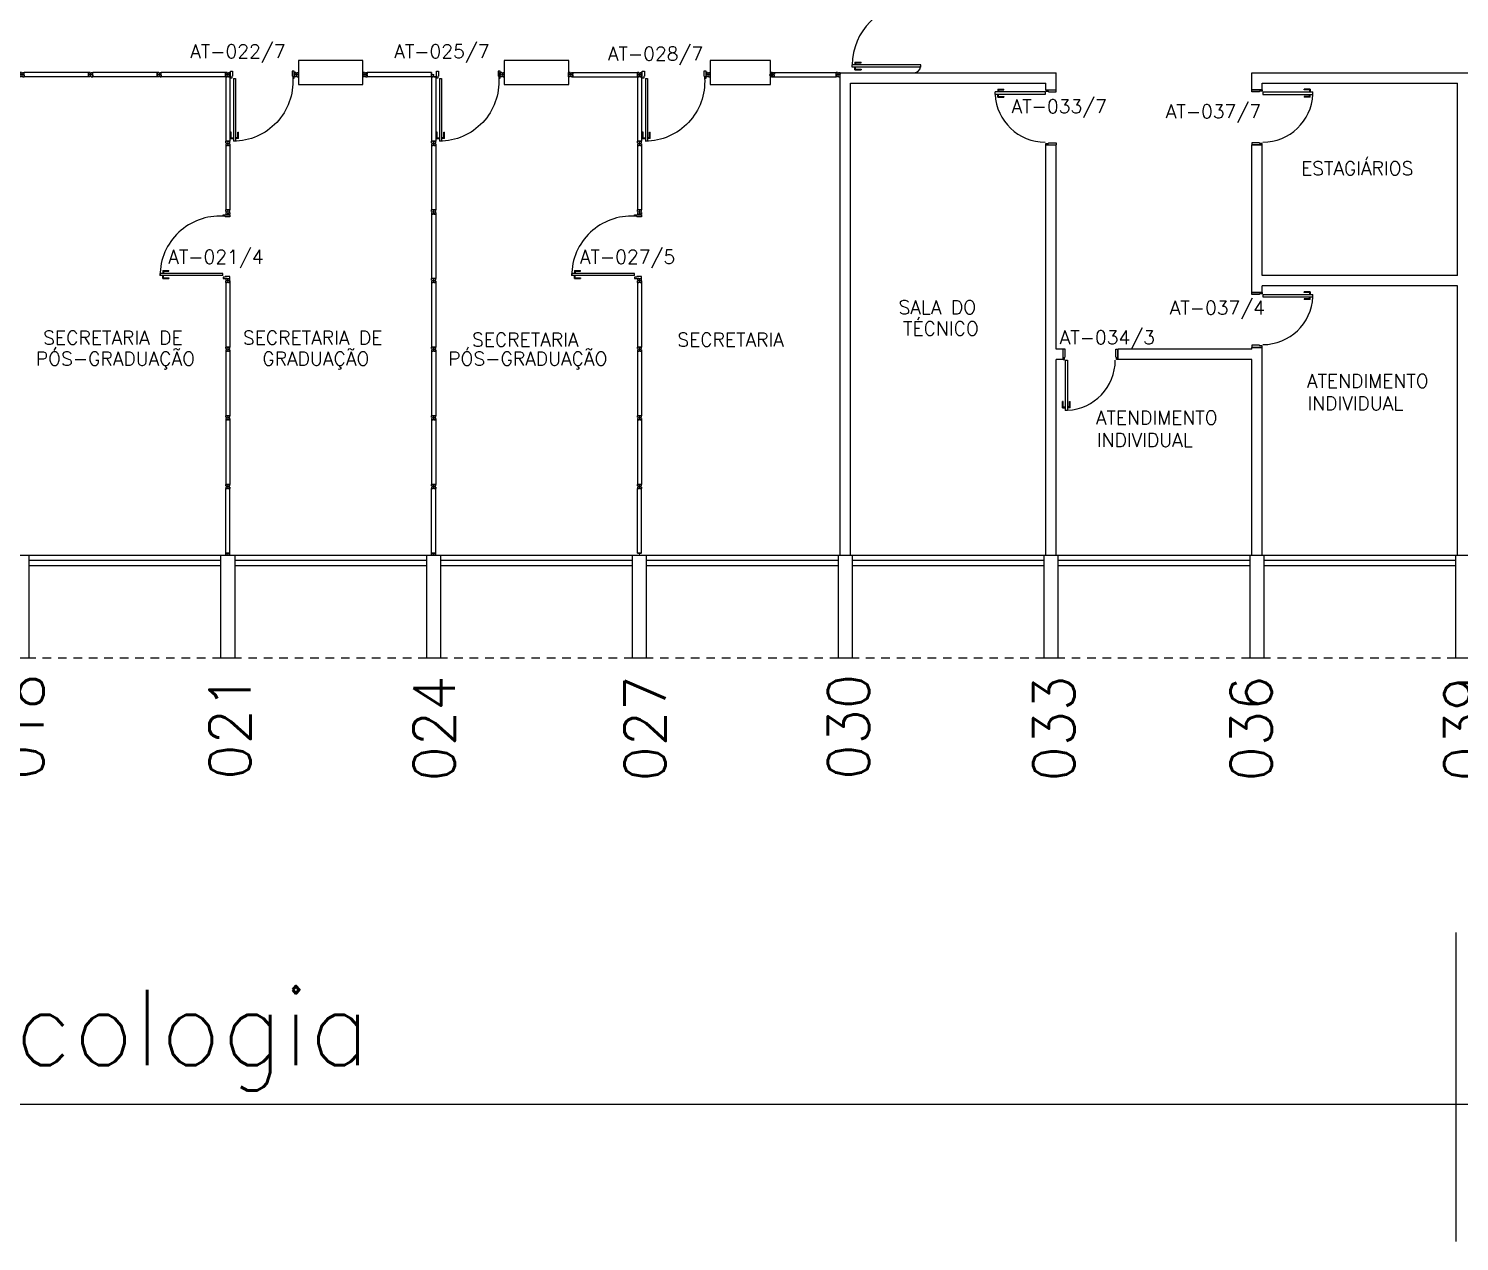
# Model space of a CAD drawing. Header units: millimetres. Extents: x 2860 to 3104, y 1039 to 1134.
# Drawn here: x 2891.3 to 2912.16, y 1042.17 to 1059.85 of the extents above; entities that cross this region are included whole.
import ezdxf

# ---------------------------------------------------------------- set-up
doc = ezdxf.new("R2010")
doc.units = ezdxf.units.MM
doc.linetypes.add('HIDDEN2', pattern=[0.1875, 0.125, -0.0625])
for name, color, linetype in [('ALV', 2, 'Continuous'), ('DIV', 2, 'Continuous'), ('ESQ', 2, 'Continuous'), ('ESTR', 3, 'Continuous'), ('NOPILAR1', 2, 'Continuous'), ('PROJ', 1, 'HIDDEN2'), ('TEXTO', 2, 'Continuous'), ('TEXTO-CENTRO-CUSTO', 2, 'Continuous'), ('TEXTO-ENDEREÇO', 2, 'Continuous')]:
    doc.layers.add(name, color=color, linetype=linetype)
doc.styles.add('1', font='romans.shx')
doc.styles.add('NOPILAR', font='simplex.shx', dxfattribs={"height": 0.6})
doc.styles.add('UNB-100', font='simplex.shx', dxfattribs={"height": 0.2})
doc.styles.add('UNB-100-1', font='simplex.shx', dxfattribs={"height": 0.2})
doc.dimstyles.new('1-600', dxfattribs={"dimtxt": 1.1, "dimasz": 2.5, "dimexe": 2, "dimexo": 4, "dimgap": 0.2, "dimtad": 1, "dimdec": 0, "dimzin": 4, "dimdsep": 46, "dimlunit": 6, "dimtxsty": '1', "dimblk1": 'NONE', "dimblk2": 'NONE', "dimsah": 1, "dimcen": 0, "dimclrd": 2, "dimclre": 2, "dimclrt": 2, "dimadec": 0, "dimazin": 0, "dimtfac": 1, "dimtdec": 0, "dimtmove": 2, "dimatfit": 3, "dimldrblk": 'NONE', "dimfxl": 1, "dimtolj": 1, "dimtzin": 0, "dimarcsym": 0})

# ---------------------------------------------------------------- blocks, each defined once
blk = doc.blocks.new('PE80-TTS')
for p, q in [((0.075, 0), (-0.075, 0)), ((-0.075, -0.03), (-0.075, 0)), ((0.075, 0), (0.075, -0.02)), ((0.777, 0.01), (0.687, 0.01)), ((0.687, 0), (0.687, 0.01)), ((0.777, 0.01), (0.777, -0.03)), ((0.04, -0.03), (-0.075, -0.03)), ((0.075, -0.02), (0.04, -0.02)), ((0.04, -0.03), (0.04, -0.02)), ((0.085, -0.03), (0.817, -0.03)), ((0.085, -0.03), (0.085, -0.065)), ((0.085, -0.065), (0.817, -0.065)), ((0.767, 0), (0.687, 0)), ((0.767, -0.095), (0.687, -0.095)), ((0.687, -0.095), (0.687, -0.105)), ((0.777, -0.105), (0.687, -0.105)), ((0.767, 0), (0.767, -0.03)), ((0.767, -0.095), (0.767, -0.065)), ((0.777, -0.105), (0.777, -0.065)), ((0.817, -0.065), (0.817, -0.03)), ((0.04, -0.771), (-0.075, -0.771)), ((-0.075, -0.771), (-0.075, -0.801)), ((0.075, -0.801), (-0.075, -0.801)), ((0.075, -0.802), (-0.075, -0.802)), ((0.04, -0.771), (0.04, -0.781)), ((0.075, -0.781), (0.04, -0.781)), ((0.075, -0.801), (0.075, -0.781))]:
    blk.add_line(p, q)
at = {"color": 1}
blk.add_arc((0.085, -0.03), 0.731, 270, 357.3429, dxfattribs=at)
blk = doc.blocks.new('DIVMT-TTS')
for p, q in [((-0.03, 0.03), (-0.03, 0.006)), ((-0.008, 0.03), (-0.03, 0.03)), ((-0.0185, 0.006), (-0.03, 0.006)), ((-0.0185, -0.006), (-0.0185, 0.006)), ((-0.008, 0.03), (-0.008, 0.02)), ((-0.008, 0.02), (0.008, 0.02)), ((-0.0051, 0), (0.0051, 0)), ((0.0051, 0), (-0.0051, 0)), ((-0.0051, 0), (0.0051, 0)), ((0, -0.0051), (0, 0.0051)), ((0, 0.0051), (0, -0.0051)), ((0.008, 0.03), (0.008, 0.02)), ((0.008, 0.03), (0.03, 0.03)), ((0.0205, 0.006), (0.03, 0.006)), ((0.0205, -0.006), (0.0205, 0.006)), ((0.0205, 0.006), (0.0205, -0.006)), ((0.0205, 0.006), (0.03, 0.006)), ((0.97, 0.03), (0.03, 0.03)), ((0.03, 0.006), (0.03, 0.03)), ((0.03, -0.03), (0.03, 0.03)), ((0.03, -0.005), (0.03, 0.005)), ((0.97, -0.03), (0.97, 0.03)), ((0.97, 0.03), (0.97, 0.009)), ((0.97, 0.009), (0.97, 0.027)), ((0.9795, 0.006), (0.97, 0.006)), ((0.97, -0.005), (0.97, 0.005)), ((0.9795, 0.006), (0.9795, -0.006)), ((1.0051, 0), (0.9949, 0)), ((1, 0.0051), (1, -0.0051)), ((-0.0185, -0.006), (-0.03, -0.006)), ((-0.03, -0.03), (-0.03, -0.006)), ((-0.008, -0.03), (-0.03, -0.03)), ((-0.008, -0.03), (-0.008, -0.02)), ((-0.008, -0.02), (0.008, -0.02)), ((0.008, -0.03), (0.008, -0.02)), ((0.008, -0.03), (0.03, -0.03)), ((0.0205, -0.006), (0.03, -0.006)), ((0.0205, -0.006), (0.03, -0.006)), ((0.03, -0.006), (0.03, -0.03)), ((0.97, -0.03), (0.03, -0.03)), ((0.9795, -0.006), (0.97, -0.006)), ((0.97, -0.009), (0.97, -0.027))]:
    blk.add_line(p, q)
blk = doc.blocks.new('MTINI-TTS')
for p, q in [((-0.03, 0.008), (-0.03, 0.03)), ((0.03, 0.03), (-0.03, 0.03)), ((-0.03, 0.008), (-0.02, 0.008)), ((-0.009, 0.03), (-0.027, 0.03)), ((-0.02, 0.008), (-0.02, 0)), ((-0.001, 0), (-0.02, 0)), ((-0.006, 0.02), (-0.006, 0.03)), ((-0.006, 0.023), (-0.006, 0.027)), ((-0.006, 0.02), (0.006, 0.02)), ((0.005, 0.03), (-0.005, 0.03)), ((0.005, 0), (-0.005, 0)), ((0.004, 0.02), (-0.004, 0.02)), ((0.02, 0), (-0.001, 0)), ((0, -0.005), (0, 0.005)), ((0.006, 0.02), (0.006, 0.03)), ((0.006, 0.023), (0.006, 0.027)), ((0.009, 0.03), (0.027, 0.03)), ((0.03, 0.008), (0.02, 0.008)), ((0.02, 0), (0.02, 0.008)), ((0.03, 0.008), (0.03, 0.03))]:
    blk.add_line(p, q)
blk = doc.blocks.new('PD80-TTS')
for p, q in [((-0.777, 0.01), (-0.777, -0.03)), ((-0.777, 0.01), (-0.687, 0.01)), ((-0.687, 0), (-0.687, 0.01)), ((-0.075, 0), (0.075, 0)), ((-0.075, 0), (-0.075, -0.02)), ((0.075, -0.03), (0.075, 0)), ((-0.817, -0.065), (-0.817, -0.03)), ((-0.085, -0.03), (-0.817, -0.03)), ((-0.085, -0.065), (-0.817, -0.065)), ((-0.777, -0.105), (-0.777, -0.065)), ((-0.777, -0.105), (-0.687, -0.105)), ((-0.767, 0), (-0.767, -0.03)), ((-0.767, 0), (-0.687, 0)), ((-0.767, -0.095), (-0.767, -0.065)), ((-0.767, -0.095), (-0.687, -0.095)), ((-0.687, -0.095), (-0.687, -0.105)), ((-0.085, -0.03), (-0.085, -0.065)), ((-0.075, -0.02), (-0.04, -0.02)), ((-0.04, -0.03), (-0.04, -0.02)), ((-0.04, -0.03), (0.075, -0.03)), ((-0.075, -0.781), (-0.04, -0.781)), ((-0.075, -0.801), (-0.075, -0.781)), ((-0.075, -0.801), (0.075, -0.801)), ((-0.075, -0.802), (0.075, -0.802)), ((-0.04, -0.771), (0.075, -0.771)), ((-0.04, -0.771), (-0.04, -0.781)), ((0.075, -0.771), (0.075, -0.801))]:
    blk.add_line(p, q)
at = {"color": 1}
blk.add_arc((-0.085, -0.03), 0.731, 182.6571, 270, dxfattribs=at)
blk = doc.blocks.new('PDV2E-TTS')
at = {"layer": 'DIV'}
for p, q in [((-0.967, 0.035), (-0.967, 0.05)), ((-0.967, 0.05), (-0.937, 0.05)), ((-0.967, -0.035), (-0.967, 0.035)), ((-0.937, 0.05), (-0.937, -0.02)), ((-0.068, 0.05), (-0.068, -0.02)), ((-0.038, 0.05), (-0.068, 0.05)), ((-0.038, 0.035), (-0.038, 0.05)), ((-0.038, -0.035), (-0.038, 0.035)), ((-0.967, -0.05), (-0.967, -0.035)), ((-0.947, -0.05), (-0.967, -0.05)), ((-0.947, -0.02), (-0.947, -0.05)), ((-0.947, -0.02), (-0.937, -0.02)), ((-0.083, -0.054), (-0.113, -0.054)), ((-0.113, -0.054), (-0.113, -0.969)), ((-0.083, -0.054), (-0.083, -0.969)), ((-0.059, -0.02), (-0.068, -0.02)), ((-0.059, -0.02), (-0.059, -0.05)), ((-0.059, -0.05), (-0.037, -0.05)), ((-0.038, -0.05), (-0.038, -0.035)), ((-0.113, -0.969), (-0.083, -0.969))]:
    blk.add_line(p, q, dxfattribs=at)
at = {"layer": 'DIV', "color": 1}
for p, q in [((-0.145, -0.839), (-0.155, -0.839)), ((-0.155, -0.929), (-0.155, -0.839)), ((-0.155, -0.929), (-0.115, -0.929)), ((-0.145, -0.919), (-0.145, -0.839)), ((-0.145, -0.919), (-0.115, -0.919)), ((-0.05, -0.919), (-0.08, -0.919)), ((-0.04, -0.929), (-0.08, -0.929)), ((-0.05, -0.839), (-0.04, -0.839)), ((-0.05, -0.919), (-0.05, -0.839)), ((-0.04, -0.929), (-0.04, -0.839))]:
    blk.add_line(p, q, dxfattribs=at)
blk.add_arc((-0.081, -0.101), 0.867, 176.6046, 269.9049, dxfattribs=at)
blk = doc.blocks.new('*D71')
at = {"layer": 'DEFPOINTS', "color": 0, "transparency": 16777216}
for p in [(2912.108, 1050.674), (3053.108, 1050.674), (3053.108, 1044.174)]:
    blk.add_point(p, dxfattribs=at)
at = {"layer": 'TEXTO-CENTRO-CUSTO', "color": 2, "lineweight": -2, "transparency": 16777216}
for p, q in [((2912.108, 1046.674), (2912.108, 1042.174)), ((3053.108, 1046.674), (3053.108, 1042.174)), ((2912.108, 1044.174), (3053.108, 1044.174))]:
    blk.add_line(p, q, dxfattribs=at)
at = {"layer": 'TEXTO-CENTRO-CUSTO', "color": 2, "transparency": 16777216, "insert": (2982.608, 1045.107), "char_height": 1.1, "attachment_point": 5, "style": '1'}
blk.add_mtext('\\A1;Biologia', dxfattribs=at)
blk = doc.blocks.new('_NONE')
at = {"color": 0, "linetype": 'ByBlock'}
blk.add_circle((0, 0), 0.25, dxfattribs=at)
blk = doc.blocks.new('*D72')
at = {"layer": 'DEFPOINTS', "color": 0, "transparency": 16777216}
for p in [(2873.108, 1050.674), (2912.108, 1050.674), (2912.108, 1044.174)]:
    blk.add_point(p, dxfattribs=at)
at = {"layer": 'TEXTO-CENTRO-CUSTO', "color": 2, "lineweight": -2, "transparency": 16777216}
for p, q in [((2873.108, 1046.674), (2873.108, 1042.174)), ((2912.108, 1046.674), (2912.108, 1042.174)), ((2873.108, 1044.174), (2912.108, 1044.174))]:
    blk.add_line(p, q, dxfattribs=at)
at = {"layer": 'TEXTO-CENTRO-CUSTO', "color": 2, "transparency": 16777216, "insert": (2892.608, 1045.107), "char_height": 1.1, "attachment_point": 5, "style": '1'}
blk.add_mtext('\\A1;Psicologia', dxfattribs=at)
blk = doc.blocks.new('PTDP-TTS')
at = {"color": 2}
for p, q in [((0.084, 0.9), (0.115, 0.9)), ((0.084, -0.1), (0.084, 0.9)), ((0.114, -0.1), (0.114, 0.9)), ((1.884, 0.9), (1.914, 0.9)), ((1.884, -0.1), (1.884, 0.9)), ((1.914, -0.1), (1.914, 0.9)), ((0.084, -0.1), (0.115, -0.1)), ((1.885, -0.101), (1.915, -0.101))]:
    blk.add_line(p, q, dxfattribs=at)
at = {"color": 1}
for centre, radius, start, end in [((0.114, 0.006), 0.892, 0, 90), ((1.899, 0.006), 0.892, 90, 180), ((0.098, 0), 0.098, 180, 270), ((1.896, -0.001), 0.0991, 271.7192, 0)]:
    blk.add_arc(centre, radius, start, end, dxfattribs=at)
at = {"layer": 'ESQ', "color": 1}
for p, q in [((0.044, 0.86), (0.044, 0.77)), ((0.044, 0.86), (0.084, 0.86)), ((0.054, 0.85), (0.054, 0.77)), ((0.054, 0.85), (0.084, 0.85)), ((0.154, 0.86), (0.114, 0.86)), ((0.144, 0.85), (0.114, 0.85)), ((0.144, 0.85), (0.144, 0.77)), ((0.154, 0.86), (0.154, 0.77)), ((0.054, 0.77), (0.044, 0.77)), ((0.144, 0.77), (0.154, 0.77))]:
    blk.add_line(p, q, dxfattribs=at)

msp = doc.modelspace()

# ---------------------------------------------------------------- linework, layer by layer
at = {"layer": 'ALV'}
for p, q in [((2903.133, 1052.174), (2903.133, 1059.202)), ((2903.133, 1059.202), (2906.283, 1059.202)), ((2903.283, 1052.174), (2903.283, 1059.052)), ((2903.283, 1059.052), (2906.133, 1059.052)), ((2906.133, 1058.952), (2906.133, 1059.052)), ((2906.283, 1058.952), (2906.283, 1059.202)), ((2909.133, 1059.202), (2912.283, 1059.202)), ((2909.133, 1058.952), (2909.133, 1059.202)), ((2909.283, 1059.052), (2912.133, 1059.052)), ((2909.283, 1058.952), (2909.283, 1059.052)), ((2912.133, 1056.249), (2912.133, 1059.052)), ((2906.133, 1058.952), (2906.283, 1058.952)), ((2909.133, 1058.952), (2909.283, 1058.952)), ((2906.133, 1052.174), (2906.133, 1058.15)), ((2906.133, 1058.15), (2906.283, 1058.15)), ((2906.283, 1055.174), (2906.283, 1058.15)), ((2909.133, 1056.002), (2909.133, 1058.15)), ((2909.133, 1058.15), (2909.283, 1058.15)), ((2909.283, 1056.249), (2909.283, 1058.15)), ((2912.133, 1056.249), (2909.283, 1056.249)), ((2912.133, 1056.099), (2909.283, 1056.099)), ((2909.283, 1056.002), (2909.283, 1056.099)), ((2912.133, 1052.174), (2912.133, 1056.099)), ((2909.133, 1056.002), (2909.283, 1056.002)), ((2906.382, 1055.174), (2906.283, 1055.174)), ((2906.382, 1055.024), (2906.382, 1055.174)), ((2909.133, 1055.174), (2907.184, 1055.174)), ((2907.184, 1055.024), (2907.184, 1055.174)), ((2909.133, 1055.174), (2909.133, 1055.2)), ((2909.133, 1055.2), (2909.283, 1055.2)), ((2909.283, 1052.174), (2909.283, 1055.2)), ((2906.283, 1052.174), (2906.283, 1055.024)), ((2906.382, 1055.024), (2906.283, 1055.024)), ((2909.133, 1055.024), (2907.184, 1055.024)), ((2909.133, 1052.174), (2909.133, 1055.024))]:
    msp.add_line(p, q, dxfattribs=at)
at = {"layer": 'DIV'}
for p, q in [((2894.175, 1059.204), (2894.175, 1059.183)), ((2894.175, 1059.144), (2894.175, 1059.204)), ((2894.175, 1059.204), (2894.175, 1059.183)), ((2894.175, 1059.183), (2894.175, 1059.201)), ((2894.175, 1059.183), (2894.175, 1059.201)), ((2894.184, 1059.18), (2894.175, 1059.18)), ((2894.184, 1059.18), (2894.175, 1059.18)), ((2894.175, 1059.169), (2894.175, 1059.179)), ((2894.175, 1059.169), (2894.175, 1059.179)), ((2894.184, 1059.168), (2894.175, 1059.168)), ((2894.184, 1059.168), (2894.175, 1059.168)), ((2894.175, 1059.165), (2894.175, 1059.147)), ((2894.175, 1059.165), (2894.175, 1059.147)), ((2894.178, 1059.204), (2894.178, 1059.18)), ((2894.2, 1059.204), (2894.178, 1059.204)), ((2894.189, 1059.18), (2894.178, 1059.18)), ((2894.189, 1059.168), (2894.178, 1059.168)), ((2894.178, 1059.144), (2894.178, 1059.168)), ((2894.2, 1059.144), (2894.178, 1059.144)), ((2894.184, 1059.18), (2894.184, 1059.168)), ((2894.184, 1059.18), (2894.184, 1059.168)), ((2894.189, 1059.168), (2894.189, 1059.18)), ((2894.2, 1059.204), (2894.2, 1059.194)), ((2894.2, 1059.194), (2894.216, 1059.194)), ((2894.21, 1059.174), (2894.2, 1059.174)), ((2894.21, 1059.174), (2894.2, 1059.174)), ((2894.2, 1059.144), (2894.2, 1059.154)), ((2894.2, 1059.154), (2894.216, 1059.154)), ((2894.203, 1059.174), (2894.213, 1059.174)), ((2894.213, 1059.174), (2894.203, 1059.174)), ((2894.203, 1059.174), (2894.213, 1059.174)), ((2894.205, 1059.179), (2894.205, 1059.169)), ((2894.205, 1059.179), (2894.205, 1059.169)), ((2894.208, 1059.169), (2894.208, 1059.179)), ((2894.208, 1059.179), (2894.208, 1059.169)), ((2894.216, 1059.204), (2894.216, 1059.194)), ((2894.216, 1059.204), (2894.238, 1059.204)), ((2894.216, 1059.144), (2894.216, 1059.154)), ((2894.216, 1059.144), (2894.238, 1059.144)), ((2894.228, 1059.18), (2894.238, 1059.18)), ((2894.228, 1059.168), (2894.228, 1059.18)), ((2894.228, 1059.18), (2894.228, 1059.168)), ((2894.228, 1059.18), (2894.238, 1059.18)), ((2894.228, 1059.168), (2894.238, 1059.168)), ((2894.228, 1059.168), (2894.238, 1059.168)), ((2894.238, 1059.18), (2894.238, 1059.204)), ((2894.238, 1059.144), (2894.238, 1059.204)), ((2894.238, 1059.169), (2894.238, 1059.179)), ((2894.238, 1059.168), (2894.238, 1059.144)), ((2895.175, 1059.204), (2895.175, 1059.183)), ((2895.175, 1059.144), (2895.175, 1059.204)), ((2895.175, 1059.204), (2895.175, 1059.183)), ((2895.175, 1059.183), (2895.175, 1059.201)), ((2895.175, 1059.183), (2895.175, 1059.201)), ((2895.184, 1059.18), (2895.175, 1059.18)), ((2895.184, 1059.18), (2895.175, 1059.18)), ((2895.175, 1059.169), (2895.175, 1059.179)), ((2895.175, 1059.169), (2895.175, 1059.179)), ((2895.184, 1059.168), (2895.175, 1059.168)), ((2895.184, 1059.168), (2895.175, 1059.168)), ((2895.175, 1059.165), (2895.175, 1059.147)), ((2895.175, 1059.165), (2895.175, 1059.147)), ((2895.178, 1059.204), (2895.178, 1059.18)), ((2895.2, 1059.204), (2895.178, 1059.204)), ((2895.189, 1059.18), (2895.178, 1059.18)), ((2895.189, 1059.168), (2895.178, 1059.168)), ((2895.178, 1059.144), (2895.178, 1059.168)), ((2895.2, 1059.144), (2895.178, 1059.144)), ((2895.184, 1059.18), (2895.184, 1059.168)), ((2895.184, 1059.18), (2895.184, 1059.168)), ((2895.189, 1059.168), (2895.189, 1059.18)), ((2895.2, 1059.204), (2895.2, 1059.194)), ((2895.2, 1059.194), (2895.216, 1059.194)), ((2895.21, 1059.174), (2895.2, 1059.174)), ((2895.21, 1059.174), (2895.2, 1059.174)), ((2895.2, 1059.144), (2895.2, 1059.154)), ((2895.2, 1059.154), (2895.216, 1059.154)), ((2895.203, 1059.174), (2895.213, 1059.174)), ((2895.213, 1059.174), (2895.203, 1059.174)), ((2895.203, 1059.174), (2895.213, 1059.174)), ((2895.205, 1059.179), (2895.205, 1059.169)), ((2895.205, 1059.179), (2895.205, 1059.169)), ((2895.208, 1059.169), (2895.208, 1059.179)), ((2895.208, 1059.179), (2895.208, 1059.169)), ((2895.216, 1059.204), (2895.216, 1059.194)), ((2895.216, 1059.204), (2895.238, 1059.204)), ((2895.216, 1059.144), (2895.216, 1059.154)), ((2895.216, 1059.144), (2895.238, 1059.144)), ((2895.228, 1059.18), (2895.238, 1059.18)), ((2895.228, 1059.168), (2895.228, 1059.18)), ((2895.228, 1059.18), (2895.228, 1059.168)), ((2895.228, 1059.18), (2895.238, 1059.18)), ((2895.228, 1059.168), (2895.238, 1059.168)), ((2895.228, 1059.168), (2895.238, 1059.168)), ((2895.238, 1059.18), (2895.238, 1059.204)), ((2895.238, 1059.144), (2895.238, 1059.204)), ((2895.238, 1059.169), (2895.238, 1059.179)), ((2895.238, 1059.168), (2895.238, 1059.144)), ((2896.178, 1059.18), (2896.178, 1059.204)), ((2896.2, 1059.204), (2896.178, 1059.204)), ((2896.178, 1059.144), (2896.178, 1059.204)), ((2896.187, 1059.18), (2896.178, 1059.18)), ((2896.187, 1059.18), (2896.178, 1059.18)), ((2896.178, 1059.169), (2896.178, 1059.179)), ((2896.178, 1059.168), (2896.178, 1059.144)), ((2896.187, 1059.168), (2896.178, 1059.168)), ((2896.187, 1059.168), (2896.178, 1059.168)), ((2896.2, 1059.144), (2896.178, 1059.144)), ((2896.187, 1059.168), (2896.187, 1059.18)), ((2896.187, 1059.18), (2896.187, 1059.168)), ((2896.2, 1059.204), (2896.2, 1059.194)), ((2896.216, 1059.194), (2896.2, 1059.194)), ((2896.2, 1059.144), (2896.2, 1059.154)), ((2896.216, 1059.154), (2896.2, 1059.154)), ((2896.213, 1059.174), (2896.203, 1059.174)), ((2896.203, 1059.174), (2896.213, 1059.174)), ((2896.213, 1059.174), (2896.203, 1059.174)), ((2896.208, 1059.169), (2896.208, 1059.179)), ((2896.208, 1059.179), (2896.208, 1059.169)), ((2896.216, 1059.204), (2896.216, 1059.194)), ((2896.216, 1059.204), (2896.238, 1059.204)), ((2896.216, 1059.144), (2896.216, 1059.154)), ((2896.216, 1059.144), (2896.238, 1059.144)), ((2896.226, 1059.18), (2896.238, 1059.18)), ((2896.226, 1059.168), (2896.226, 1059.18)), ((2896.226, 1059.168), (2896.238, 1059.168)), ((2896.238, 1059.204), (2896.238, 1059.18)), ((2896.238, 1059.144), (2896.238, 1059.168)), ((2898.175, 1059.204), (2898.175, 1059.183)), ((2898.175, 1059.144), (2898.175, 1059.204)), ((2898.175, 1059.204), (2898.175, 1059.183)), ((2898.175, 1059.183), (2898.175, 1059.201)), ((2898.175, 1059.183), (2898.175, 1059.201)), ((2898.184, 1059.18), (2898.175, 1059.18)), ((2898.184, 1059.18), (2898.175, 1059.18)), ((2898.175, 1059.169), (2898.175, 1059.179)), ((2898.175, 1059.169), (2898.175, 1059.179)), ((2898.184, 1059.168), (2898.175, 1059.168)), ((2898.184, 1059.168), (2898.175, 1059.168)), ((2898.175, 1059.165), (2898.175, 1059.147)), ((2898.175, 1059.165), (2898.175, 1059.147)), ((2898.178, 1059.204), (2898.178, 1059.18)), ((2898.2, 1059.204), (2898.178, 1059.204)), ((2898.189, 1059.18), (2898.178, 1059.18)), ((2898.189, 1059.168), (2898.178, 1059.168)), ((2898.178, 1059.144), (2898.178, 1059.168)), ((2898.2, 1059.144), (2898.178, 1059.144)), ((2898.184, 1059.18), (2898.184, 1059.168)), ((2898.184, 1059.18), (2898.184, 1059.168)), ((2898.189, 1059.168), (2898.189, 1059.18)), ((2898.2, 1059.204), (2898.2, 1059.194)), ((2898.2, 1059.194), (2898.216, 1059.194)), ((2898.21, 1059.174), (2898.2, 1059.174)), ((2898.21, 1059.174), (2898.2, 1059.174)), ((2898.2, 1059.144), (2898.2, 1059.154)), ((2898.2, 1059.154), (2898.216, 1059.154)), ((2898.203, 1059.174), (2898.213, 1059.174)), ((2898.213, 1059.174), (2898.203, 1059.174)), ((2898.203, 1059.174), (2898.213, 1059.174)), ((2898.205, 1059.179), (2898.205, 1059.169)), ((2898.205, 1059.179), (2898.205, 1059.169)), ((2898.208, 1059.169), (2898.208, 1059.179)), ((2898.208, 1059.179), (2898.208, 1059.169)), ((2898.216, 1059.204), (2898.216, 1059.194)), ((2898.216, 1059.204), (2898.238, 1059.204)), ((2898.216, 1059.144), (2898.216, 1059.154)), ((2898.216, 1059.144), (2898.238, 1059.144)), ((2898.228, 1059.18), (2898.238, 1059.18)), ((2898.228, 1059.168), (2898.228, 1059.18)), ((2898.228, 1059.18), (2898.228, 1059.168)), ((2898.228, 1059.18), (2898.238, 1059.18)), ((2898.228, 1059.168), (2898.238, 1059.168)), ((2898.228, 1059.168), (2898.238, 1059.168)), ((2898.238, 1059.18), (2898.238, 1059.204)), ((2898.238, 1059.144), (2898.238, 1059.204)), ((2898.238, 1059.169), (2898.238, 1059.179)), ((2898.238, 1059.168), (2898.238, 1059.144)), ((2899.175, 1059.204), (2899.175, 1059.183)), ((2899.175, 1059.144), (2899.175, 1059.204)), ((2899.175, 1059.204), (2899.175, 1059.183)), ((2899.175, 1059.183), (2899.175, 1059.201)), ((2899.175, 1059.183), (2899.175, 1059.201)), ((2899.184, 1059.18), (2899.175, 1059.18)), ((2899.184, 1059.18), (2899.175, 1059.18)), ((2899.175, 1059.169), (2899.175, 1059.179)), ((2899.175, 1059.169), (2899.175, 1059.179)), ((2899.184, 1059.168), (2899.175, 1059.168)), ((2899.184, 1059.168), (2899.175, 1059.168)), ((2899.175, 1059.165), (2899.175, 1059.147)), ((2899.175, 1059.165), (2899.175, 1059.147)), ((2899.178, 1059.204), (2899.178, 1059.18)), ((2899.2, 1059.204), (2899.178, 1059.204)), ((2899.189, 1059.18), (2899.178, 1059.18)), ((2899.189, 1059.168), (2899.178, 1059.168)), ((2899.178, 1059.144), (2899.178, 1059.168)), ((2899.2, 1059.144), (2899.178, 1059.144)), ((2899.184, 1059.18), (2899.184, 1059.168)), ((2899.184, 1059.18), (2899.184, 1059.168)), ((2899.189, 1059.168), (2899.189, 1059.18)), ((2899.2, 1059.204), (2899.2, 1059.194)), ((2899.2, 1059.194), (2899.216, 1059.194)), ((2899.21, 1059.174), (2899.2, 1059.174)), ((2899.21, 1059.174), (2899.2, 1059.174)), ((2899.2, 1059.144), (2899.2, 1059.154)), ((2899.2, 1059.154), (2899.216, 1059.154)), ((2899.203, 1059.174), (2899.213, 1059.174)), ((2899.213, 1059.174), (2899.203, 1059.174)), ((2899.203, 1059.174), (2899.213, 1059.174)), ((2899.205, 1059.179), (2899.205, 1059.169)), ((2899.205, 1059.179), (2899.205, 1059.169)), ((2899.208, 1059.169), (2899.208, 1059.179)), ((2899.208, 1059.179), (2899.208, 1059.169)), ((2899.216, 1059.204), (2899.216, 1059.194)), ((2899.216, 1059.204), (2899.238, 1059.204)), ((2899.216, 1059.144), (2899.216, 1059.154)), ((2899.216, 1059.144), (2899.238, 1059.144)), ((2899.228, 1059.18), (2899.238, 1059.18)), ((2899.228, 1059.168), (2899.228, 1059.18)), ((2899.228, 1059.18), (2899.228, 1059.168)), ((2899.228, 1059.18), (2899.238, 1059.18)), ((2899.228, 1059.168), (2899.238, 1059.168)), ((2899.228, 1059.168), (2899.238, 1059.168)), ((2899.238, 1059.18), (2899.238, 1059.204)), ((2899.238, 1059.144), (2899.238, 1059.204)), ((2899.238, 1059.169), (2899.238, 1059.179)), ((2899.238, 1059.168), (2899.238, 1059.144)), ((2901.178, 1059.204), (2901.178, 1059.18)), ((2901.2, 1059.204), (2901.178, 1059.204)), ((2901.189, 1059.18), (2901.178, 1059.18)), ((2901.189, 1059.168), (2901.178, 1059.168)), ((2901.178, 1059.144), (2901.178, 1059.168)), ((2901.2, 1059.144), (2901.178, 1059.144)), ((2901.189, 1059.168), (2901.189, 1059.18)), ((2901.2, 1059.204), (2901.2, 1059.194)), ((2901.2, 1059.194), (2901.216, 1059.194)), ((2901.2, 1059.144), (2901.2, 1059.154)), ((2901.2, 1059.154), (2901.216, 1059.154)), ((2901.203, 1059.174), (2901.213, 1059.174)), ((2901.213, 1059.174), (2901.203, 1059.174)), ((2901.203, 1059.174), (2901.213, 1059.174)), ((2901.208, 1059.169), (2901.208, 1059.179)), ((2901.208, 1059.179), (2901.208, 1059.169)), ((2901.216, 1059.204), (2901.216, 1059.194)), ((2901.216, 1059.204), (2901.238, 1059.204)), ((2901.216, 1059.144), (2901.216, 1059.154)), ((2901.216, 1059.144), (2901.238, 1059.144)), ((2901.228, 1059.18), (2901.238, 1059.18)), ((2901.228, 1059.168), (2901.228, 1059.18)), ((2901.228, 1059.18), (2901.228, 1059.168)), ((2901.228, 1059.18), (2901.238, 1059.18)), ((2901.228, 1059.168), (2901.238, 1059.168)), ((2901.228, 1059.168), (2901.238, 1059.168)), ((2901.238, 1059.18), (2901.238, 1059.204)), ((2901.238, 1059.144), (2901.238, 1059.204)), ((2901.238, 1059.169), (2901.238, 1059.179)), ((2901.238, 1059.168), (2901.238, 1059.144)), ((2902.118, 1059.18), (2902.118, 1059.204)), ((2902.14, 1059.204), (2902.118, 1059.204)), ((2902.118, 1059.144), (2902.118, 1059.204)), ((2902.118, 1059.144), (2902.118, 1059.204)), ((2902.118, 1059.204), (2902.118, 1059.183)), ((2902.118, 1059.183), (2902.118, 1059.201)), ((2902.127, 1059.18), (2902.118, 1059.18)), ((2902.127, 1059.18), (2902.118, 1059.18)), ((2902.127, 1059.18), (2902.118, 1059.18)), ((2902.118, 1059.169), (2902.118, 1059.179)), ((2902.118, 1059.169), (2902.118, 1059.179)), ((2902.118, 1059.168), (2902.118, 1059.144)), ((2902.127, 1059.168), (2902.118, 1059.168)), ((2902.127, 1059.168), (2902.118, 1059.168)), ((2902.127, 1059.168), (2902.118, 1059.168)), ((2902.118, 1059.165), (2902.118, 1059.147)), ((2902.14, 1059.144), (2902.118, 1059.144)), ((2902.127, 1059.168), (2902.127, 1059.18)), ((2902.127, 1059.18), (2902.127, 1059.168)), ((2902.127, 1059.18), (2902.127, 1059.168)), ((2902.14, 1059.204), (2902.14, 1059.194)), ((2902.156, 1059.194), (2902.14, 1059.194)), ((2902.14, 1059.144), (2902.14, 1059.154)), ((2902.156, 1059.154), (2902.14, 1059.154)), ((2902.153, 1059.174), (2902.143, 1059.174)), ((2902.143, 1059.174), (2902.153, 1059.174)), ((2902.153, 1059.174), (2902.143, 1059.174)), ((2902.153, 1059.174), (2902.143, 1059.174)), ((2902.148, 1059.169), (2902.148, 1059.179)), ((2902.148, 1059.179), (2902.148, 1059.169)), ((2902.148, 1059.179), (2902.148, 1059.169)), ((2902.156, 1059.204), (2902.156, 1059.194)), ((2902.156, 1059.204), (2902.178, 1059.204)), ((2902.156, 1059.144), (2902.156, 1059.154)), ((2902.156, 1059.144), (2902.178, 1059.144)), ((2902.166, 1059.18), (2902.178, 1059.18)), ((2902.166, 1059.168), (2902.166, 1059.18)), ((2902.166, 1059.168), (2902.178, 1059.168)), ((2902.178, 1059.204), (2902.178, 1059.18)), ((2902.178, 1059.144), (2902.178, 1059.168)), ((2894.2, 1056.204), (2894.178, 1056.204)), ((2894.178, 1056.204), (2894.178, 1056.18)), ((2894.189, 1056.18), (2894.178, 1056.18)), ((2894.178, 1056.144), (2894.178, 1056.168)), ((2894.189, 1056.168), (2894.178, 1056.168)), ((2894.2, 1056.144), (2894.178, 1056.144)), ((2894.189, 1056.168), (2894.189, 1056.18)), ((2894.2, 1056.204), (2894.2, 1056.194)), ((2894.2, 1056.194), (2894.216, 1056.194)), ((2894.2, 1056.154), (2894.216, 1056.154)), ((2894.2, 1056.144), (2894.2, 1056.154)), ((2894.203, 1056.174), (2894.213, 1056.174)), ((2894.213, 1056.174), (2894.203, 1056.174)), ((2894.203, 1056.174), (2894.213, 1056.174)), ((2894.208, 1056.179), (2894.208, 1056.169)), ((2894.208, 1056.169), (2894.208, 1056.179)), ((2894.216, 1056.204), (2894.238, 1056.204)), ((2894.216, 1056.204), (2894.216, 1056.194)), ((2894.216, 1056.144), (2894.216, 1056.154)), ((2894.216, 1056.144), (2894.238, 1056.144)), ((2894.228, 1056.18), (2894.238, 1056.18)), ((2894.228, 1056.18), (2894.228, 1056.168)), ((2894.228, 1056.168), (2894.228, 1056.18)), ((2894.228, 1056.18), (2894.238, 1056.18)), ((2894.228, 1056.168), (2894.238, 1056.168)), ((2894.228, 1056.168), (2894.238, 1056.168)), ((2894.238, 1056.144), (2894.238, 1056.204)), ((2894.238, 1056.18), (2894.238, 1056.204)), ((2894.238, 1056.169), (2894.238, 1056.179)), ((2894.238, 1056.168), (2894.238, 1056.144)), ((2900.178, 1056.204), (2900.178, 1056.18)), ((2900.2, 1056.204), (2900.178, 1056.204)), ((2900.189, 1056.18), (2900.178, 1056.18)), ((2900.189, 1056.168), (2900.178, 1056.168)), ((2900.178, 1056.144), (2900.178, 1056.168)), ((2900.2, 1056.144), (2900.178, 1056.144)), ((2900.189, 1056.168), (2900.189, 1056.18)), ((2900.2, 1056.204), (2900.2, 1056.194)), ((2900.2, 1056.194), (2900.216, 1056.194)), ((2900.2, 1056.144), (2900.2, 1056.154)), ((2900.2, 1056.154), (2900.216, 1056.154)), ((2900.203, 1056.174), (2900.213, 1056.174)), ((2900.213, 1056.174), (2900.203, 1056.174)), ((2900.203, 1056.174), (2900.213, 1056.174)), ((2900.208, 1056.169), (2900.208, 1056.179)), ((2900.208, 1056.179), (2900.208, 1056.169)), ((2900.216, 1056.204), (2900.216, 1056.194)), ((2900.216, 1056.204), (2900.238, 1056.204)), ((2900.216, 1056.144), (2900.216, 1056.154)), ((2900.216, 1056.144), (2900.238, 1056.144)), ((2900.228, 1056.18), (2900.238, 1056.18)), ((2900.228, 1056.168), (2900.228, 1056.18)), ((2900.228, 1056.18), (2900.228, 1056.168)), ((2900.228, 1056.18), (2900.238, 1056.18)), ((2900.228, 1056.168), (2900.238, 1056.168)), ((2900.228, 1056.168), (2900.238, 1056.168)), ((2900.238, 1056.18), (2900.238, 1056.204)), ((2900.238, 1056.144), (2900.238, 1056.204)), ((2900.238, 1056.169), (2900.238, 1056.179)), ((2900.238, 1056.168), (2900.238, 1056.144))]:
    msp.add_line(p, q, dxfattribs=at)
for points in [[(2895.238, 1059.033), (2896.178, 1059.033), (2896.178, 1059.383), (2895.238, 1059.383)], [(2898.238, 1059.033), (2899.178, 1059.033), (2899.178, 1059.383), (2898.238, 1059.383)], [(2901.238, 1059.033), (2902.118, 1059.033), (2902.118, 1059.383), (2901.238, 1059.383)]]:
    msp.add_lwpolyline(points, close=True, dxfattribs=at)
at = {"layer": 'ESQ', "color": 1}
for p, q in [((2891.308, 1052.174), (2894.108, 1052.174)), ((2894.308, 1052.174), (2897.108, 1052.174)), ((2897.308, 1052.174), (2900.108, 1052.174)), ((2900.308, 1052.174), (2903.108, 1052.174)), ((2903.308, 1052.174), (2906.108, 1052.174)), ((2906.308, 1052.174), (2909.108, 1052.174)), ((2909.308, 1052.174), (2912.108, 1052.174)), ((2891.308, 1052.099), (2894.108, 1052.099)), ((2891.308, 1052.024), (2894.108, 1052.024)), ((2894.308, 1052.099), (2897.108, 1052.099)), ((2894.308, 1052.024), (2897.108, 1052.024)), ((2897.308, 1052.099), (2900.108, 1052.099)), ((2897.308, 1052.024), (2900.108, 1052.024)), ((2900.308, 1052.099), (2903.108, 1052.099)), ((2900.308, 1052.024), (2903.108, 1052.024)), ((2903.308, 1052.099), (2906.108, 1052.099)), ((2903.308, 1052.024), (2906.108, 1052.024)), ((2906.308, 1052.099), (2909.108, 1052.099)), ((2906.308, 1052.024), (2909.108, 1052.024)), ((2909.308, 1052.099), (2912.108, 1052.099)), ((2909.308, 1052.024), (2912.108, 1052.024))]:
    msp.add_line(p, q, dxfattribs=at)
at = {"layer": 'ESTR'}
for points in [[(2891.308, 1052.174), (2891.308, 1050.674), (2891.108, 1050.674), (2891.108, 1052.174)], [(2894.308, 1052.174), (2894.308, 1050.674), (2894.108, 1050.674), (2894.108, 1052.174)], [(2897.308, 1052.174), (2897.308, 1050.674), (2897.108, 1050.674), (2897.108, 1052.174)], [(2900.308, 1052.174), (2900.308, 1050.674), (2900.108, 1050.674), (2900.108, 1052.174)], [(2903.308, 1052.174), (2903.308, 1050.674), (2903.108, 1050.674), (2903.108, 1052.174)], [(2906.308, 1052.174), (2906.308, 1050.674), (2906.108, 1050.674), (2906.108, 1052.174)], [(2909.308, 1052.174), (2909.308, 1050.674), (2909.108, 1050.674), (2909.108, 1052.174)], [(2912.308, 1052.174), (2912.308, 1050.674), (2912.108, 1050.674), (2912.108, 1052.174)]]:
    msp.add_lwpolyline(points, close=True, dxfattribs=at)
at = {"layer": 'PROJ'}
for p, q in [((2894.108, 1050.674), (2891.308, 1050.674)), ((2897.108, 1050.674), (2894.308, 1050.674)), ((2900.108, 1050.674), (2897.308, 1050.674)), ((2903.108, 1050.674), (2900.308, 1050.674)), ((2906.108, 1050.674), (2903.308, 1050.674)), ((2909.108, 1050.674), (2906.308, 1050.674)), ((2912.108, 1050.674), (2909.308, 1050.674))]:
    msp.add_line(p, q, dxfattribs=at)

# ---------------------------------------------------------------- block references
at = {"layer": 'DIV', "xscale": -1}
for name, p in [('PDV2E-TTS', (2894.208, 1059.174)), ('PDV2E-TTS', (2897.211, 1059.174)), ('PDV2E-TTS', (2900.211, 1059.174)), ('DIVMT-TTS', (2900.208, 1059.174)), ('DIVMT-TTS', (2903.103, 1059.174))]:
    msp.add_blockref(name, p, dxfattribs=at)
at = {"layer": 'DIV'}
for name, p in [('DIVMT-TTS', (2891.208, 1059.174)), ('DIVMT-TTS', (2892.208, 1059.174)), ('DIVMT-TTS', (2893.208, 1059.174)), ('DIVMT-TTS', (2896.208, 1059.174)), ('MTINI-TTS', (2894.208, 1052.174)), ('MTINI-TTS', (2897.208, 1052.174))]:
    msp.add_blockref(name, p, dxfattribs=at)
for name, p, rotation in [('DIVMT-TTS', (2894.208, 1058.174), 90.00000000000001), ('DIVMT-TTS', (2897.208, 1058.174), 90.00000000000001), ('DIVMT-TTS', (2900.208, 1058.174), 90.00000000000001), ('DIVMT-TTS', (2894.208, 1057.174), 90.00000000000001), ('DIVMT-TTS', (2897.208, 1057.174), 90.00000000000001), ('DIVMT-TTS', (2900.208, 1057.174), 90.00000000000001), ('PDV2E-TTS', (2894.188, 1056.165), 270), ('DIVMT-TTS', (2897.208, 1056.174), 90.00000000000001), ('PDV2E-TTS', (2900.188, 1056.165), 270), ('DIVMT-TTS', (2894.208, 1055.174), 90.00000000000001), ('DIVMT-TTS', (2897.208, 1055.174), 90.00000000000001), ('DIVMT-TTS', (2900.208, 1055.174), 90.00000000000001), ('DIVMT-TTS', (2894.208, 1054.174), 90.00000000000001), ('DIVMT-TTS', (2897.208, 1054.174), 90.00000000000001), ('DIVMT-TTS', (2900.208, 1054.174), 90.00000000000001), ('DIVMT-TTS', (2894.208, 1053.174), 90.00000000000001), ('DIVMT-TTS', (2897.208, 1053.174), 90.00000000000001), ('DIVMT-TTS', (2900.208, 1053.174), 90.00000000000001)]:
    msp.add_blockref(name, p, dxfattribs=dict(at, rotation=rotation))
at = {"layer": 'DIV', "xscale": -1, "rotation": 90}
for p in [(2894.208, 1053.174), (2897.208, 1053.174), (2900.208, 1053.174)]:
    msp.add_blockref('DIVMT-TTS', p, dxfattribs=at)
at = {"layer": 'ESQ'}
for name, p, rotation in [('PTDP-TTS', (2904.208, 1059.202), 90), ('PD80-TTS', (2906.382, 1055.099), 90.00000000000001)]:
    msp.add_blockref(name, p, dxfattribs=dict(at, rotation=rotation))
for name, p in [('PD80-TTS', (2906.208, 1058.952)), ('PE80-TTS', (2909.208, 1058.952)), ('PE80-TTS', (2909.208, 1056.002))]:
    msp.add_blockref(name, p, dxfattribs=at)

# ---------------------------------------------------------------- texts
at = {"layer": 'NOPILAR1', "style": 'NOPILAR'}
for s, p in [('018', (2891.52, 1048.901)), ('018', (2891.52, 1048.901)), ('024', (2897.516, 1048.874)), ('024', (2897.516, 1048.874)), ('027', (2900.589, 1048.874)), ('027', (2900.589, 1048.874)), ('030', (2903.554, 1048.901)), ('030', (2903.554, 1048.901)), ('033', (2906.547, 1048.874)), ('033', (2906.547, 1048.874)), ('036', (2909.425, 1048.874)), ('036', (2909.425, 1048.874)), ('039', (2912.537, 1048.874)), ('039', (2912.537, 1048.874)), ('021', (2894.539, 1048.901)), ('021', (2894.539, 1048.901))]:
    msp.add_text(s, height=0.6, rotation=90, dxfattribs=at).set_placement(p)
at = {"layer": 'TEXTO', "style": 'UNB-100'}
for s, p in [('ESTAGIÁRIOS', (2909.851, 1057.711)), ('SALA DO', (2903.984, 1055.686)), ('TÉCNICO', (2904.05, 1055.376)), ('SECRETARIA DE ', (2891.517, 1055.241)), ('SECRETARIA DE ', (2894.428, 1055.241)), ('SECRETARIA ', (2897.767, 1055.213)), ('SECRETARIA ', (2900.76, 1055.213)), ('PÓS-GRADUAÇÃO', (2891.408, 1054.936)), ('GRADUAÇÃO', (2894.711, 1054.936)), ('PÓS-GRADUAÇÃO', (2897.419, 1054.936)), ('ATENDIMENTO', (2909.937, 1054.611)), ('INDIVIDUAL', (2909.944, 1054.285)), ('ATENDIMENTO', (2906.861, 1054.076)), ('INDIVIDUAL', (2906.874, 1053.75))]:
    msp.add_text(s, height=0.2, dxfattribs=at).set_placement(p)
at = {"layer": 'TEXTO-ENDEREÇO', "style": 'UNB-100-1'}
for s, p in [('AT-022/7', (2893.66, 1059.414)), ('AT-025/7', (2896.634, 1059.414)), ('AT-028/7', (2899.748, 1059.38)), ('AT-033/7', (2905.633, 1058.613)), ('AT-037/7', (2907.879, 1058.539)), ('AT-021/4', (2893.34, 1056.42)), ('AT-027/5', (2899.34, 1056.42)), ('AT-037/4', (2907.937, 1055.678)), ('AT-034/3', (2906.333, 1055.246))]:
    msp.add_text(s, height=0.2, dxfattribs=at).set_placement(p)

# ---------------------------------------------------------------- dimensions: what is measured, and where the dimension line sits
at = {"layer": 'TEXTO-CENTRO-CUSTO'}
for p1, p2, text, picture, middle in [((2873.108, 1050.674), (2912.108, 1050.674), 'Psicologia', '*D72', (2892.608, 1045.107)), ((2912.108, 1050.674), (3053.108, 1050.674), 'Biologia', '*D71', (2982.608, 1045.107))]:
    dim = msp.add_aligned_dim(p1=p1, p2=p2, distance=-6.5, text=text, dimstyle='1-600', dxfattribs=at)
    dim.commit()
    dim.dimension.update_dxf_attribs({"geometry": picture, "text_midpoint": middle})

doc.saveas('drawing.dxf')
